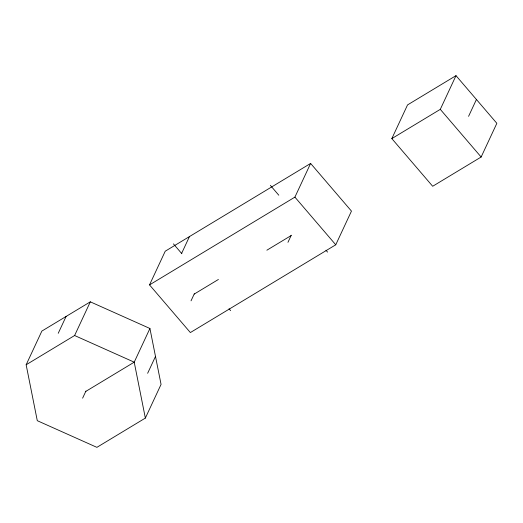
<?xml version="1.0" encoding="UTF-8"?>
<svg xmlns="http://www.w3.org/2000/svg" width="523" height="523" viewBox="0 0 523 523"><rect width="100%" height="100%" fill="white"/><g stroke="black" fill="none" stroke-linecap="round" stroke-linejoin="round"><path stroke-width="0.78" d="M26.15 364.773L41.86 331.085L90.322 301.83L149.924 328.483L161.064 384.398L145.355 418.086L96.892 447.348L37.29 420.688L26.15 364.773L74.612 335.518L90.322 301.83M58.236 333.301L66.088 316.454M82.614 398.166L85.916 391.08M149.526 284.891L165.235 251.203L310.616 163.431L351.463 211.102L335.753 244.79L190.365 332.563L149.526 284.891L294.907 197.119L310.616 163.431M181.605 253.42L189.463 236.573M149.924 328.483L134.215 362.171L85.752 391.433M147.643 373.285L155.494 356.444M191.032 300.836L194.34 293.743M287.957 242.319L291.265 235.226M391.832 138.602L407.541 104.914L456.004 75.652L496.85 123.323L481.14 157.018L432.678 186.273L391.832 138.602L440.294 109.346L456.004 75.652M468.575 116.335L476.427 99.488M194.177 294.096L218.405 279.472M266.867 250.21L291.102 235.585M74.612 335.518L134.215 362.171L145.355 418.086M440.294 109.346L481.14 157.018M294.907 197.119L335.753 244.79M270.365 185.364L278.798 195.21M325.966 250.262L327.548 252.106M173.44 243.881L181.873 253.727M229.041 308.779L230.623 310.623"/></g></svg>
